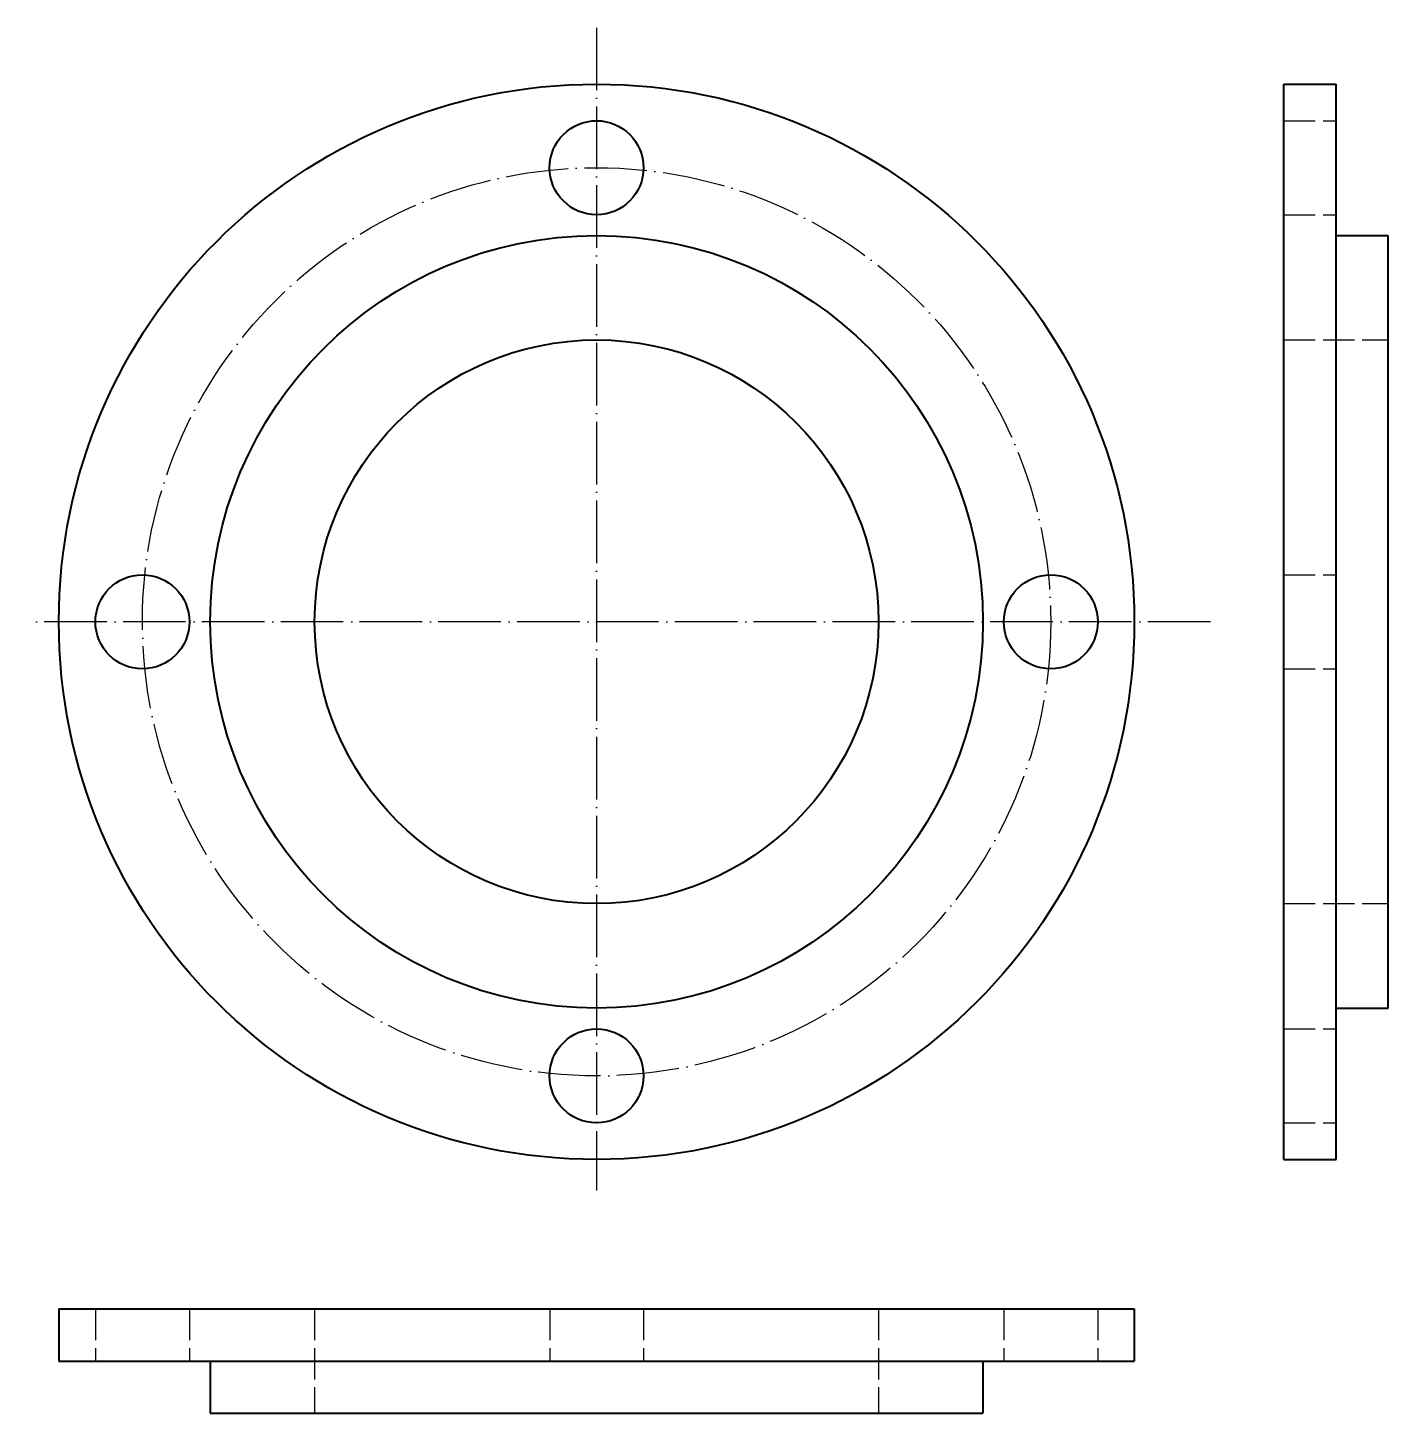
# Model space of a CAD drawing. Header units: millimetres. Extents: x 19 to 280, y -16 to 249.
import ezdxf

# ---------------------------------------------------------------- set-up
doc = ezdxf.new("R2010")
doc.units = ezdxf.units.MM
doc.header["$LTSCALE"] = 0.5
doc.linetypes.add('ACAD_ISO02W100', pattern=[15, 12, -3])
doc.linetypes.add('ACAD_ISO04W100', pattern=[30, 24, -3, 0, -3])
doc.layers.add('中心线', color=5, linetype='ACAD_ISO04W100')
doc.layers.add('虚线', color=7, linetype='ACAD_ISO02W100')
for name, color, linetype, lineweight in [('法兰盘主视图', 3, 'Continuous', 40), ('法兰盘俯视图', 6, 'Continuous', 40), ('法兰盘左视图', 1, 'Continuous', 40)]:
    doc.layers.add(name, color=color, linetype=linetype, lineweight=lineweight)

# ---------------------------------------------------------------- blocks, each defined once
blk = doc.blocks.new('*U5')
at = {"layer": '法兰盘主视图'}
blk.add_circle((0, 0), 9, dxfattribs=at)
blk = doc.blocks.new('*U6')
at = {"layer": '法兰盘主视图', "color": 0, "linetype": 'ByBlock', "lineweight": -2, "transparency": 16777216}
blk.add_blockref('*U5', (128.26, 222.15), dxfattribs=at)
for p, rotation in [((41.26, 135.15), 90), ((215.26, 135.15), 270), ((128.26, 48.15), 180)]:
    blk.add_blockref('*U5', p, dxfattribs=dict(at, rotation=rotation))

msp = doc.modelspace()

# ---------------------------------------------------------------- linework, layer by layer
at = {"layer": '中心线'}
for p, q in [((128.26, 248.98), (128.26, 26.19)), ((245.85, 135.15), (19.3, 135.15))]:
    msp.add_line(p, q, dxfattribs=at)
msp.add_circle((128.26, 135.15), 87, dxfattribs=at)
at = {"layer": '法兰盘主视图'}
for radius in [103, 74, 54]:
    msp.add_circle((128.26, 135.15), radius, dxfattribs=at)
at = {"layer": '法兰盘俯视图'}
for p, q in [((25.26, 3.51), (25.26, -6.49)), ((25.26, 3.51), (231.26, 3.51)), ((231.26, 3.51), (231.26, -6.49)), ((25.26, -6.49), (231.26, -6.49)), ((54.26, -6.49), (54.26, -16.49)), ((202.26, -6.49), (202.26, -16.49)), ((54.26, -16.49), (202.26, -16.49))]:
    msp.add_line(p, q, dxfattribs=at)
at = {"layer": '法兰盘左视图'}
for p, q in [((259.91, 238.15), (269.91, 238.15)), ((259.91, 32.15), (259.91, 238.15)), ((269.91, 32.15), (269.91, 238.15)), ((269.91, 209.15), (279.91, 209.15)), ((279.91, 61.15), (279.91, 209.15)), ((269.91, 61.15), (279.91, 61.15)), ((259.91, 32.15), (269.91, 32.15))]:
    msp.add_line(p, q, dxfattribs=at)
at = {"layer": '虚线'}
for p, q in [((259.91, 231.15), (269.91, 231.15)), ((259.91, 213.15), (269.91, 213.15)), ((259.91, 189.15), (279.91, 189.15)), ((259.91, 144.14), (269.91, 144.14)), ((259.91, 126.17), (269.91, 126.17)), ((259.91, 81.15), (279.91, 81.15)), ((259.91, 57.15), (269.91, 57.15)), ((259.91, 39.15), (269.91, 39.15)), ((32.26, 3.51), (32.26, -6.49)), ((50.26, 3.51), (50.26, -6.49)), ((74.26, 3.51), (74.26, -16.49)), ((119.28, 3.51), (119.28, -6.49)), ((137.25, 3.51), (137.25, -6.49)), ((182.26, 3.51), (182.26, -16.49)), ((206.26, 3.51), (206.26, -6.49)), ((224.26, 3.51), (224.26, -6.49))]:
    msp.add_line(p, q, dxfattribs=at)

# ---------------------------------------------------------------- block references
at = {"layer": '法兰盘主视图'}
msp.add_blockref('*U6', (0, 0), dxfattribs=at)

doc.saveas('drawing.dxf')
